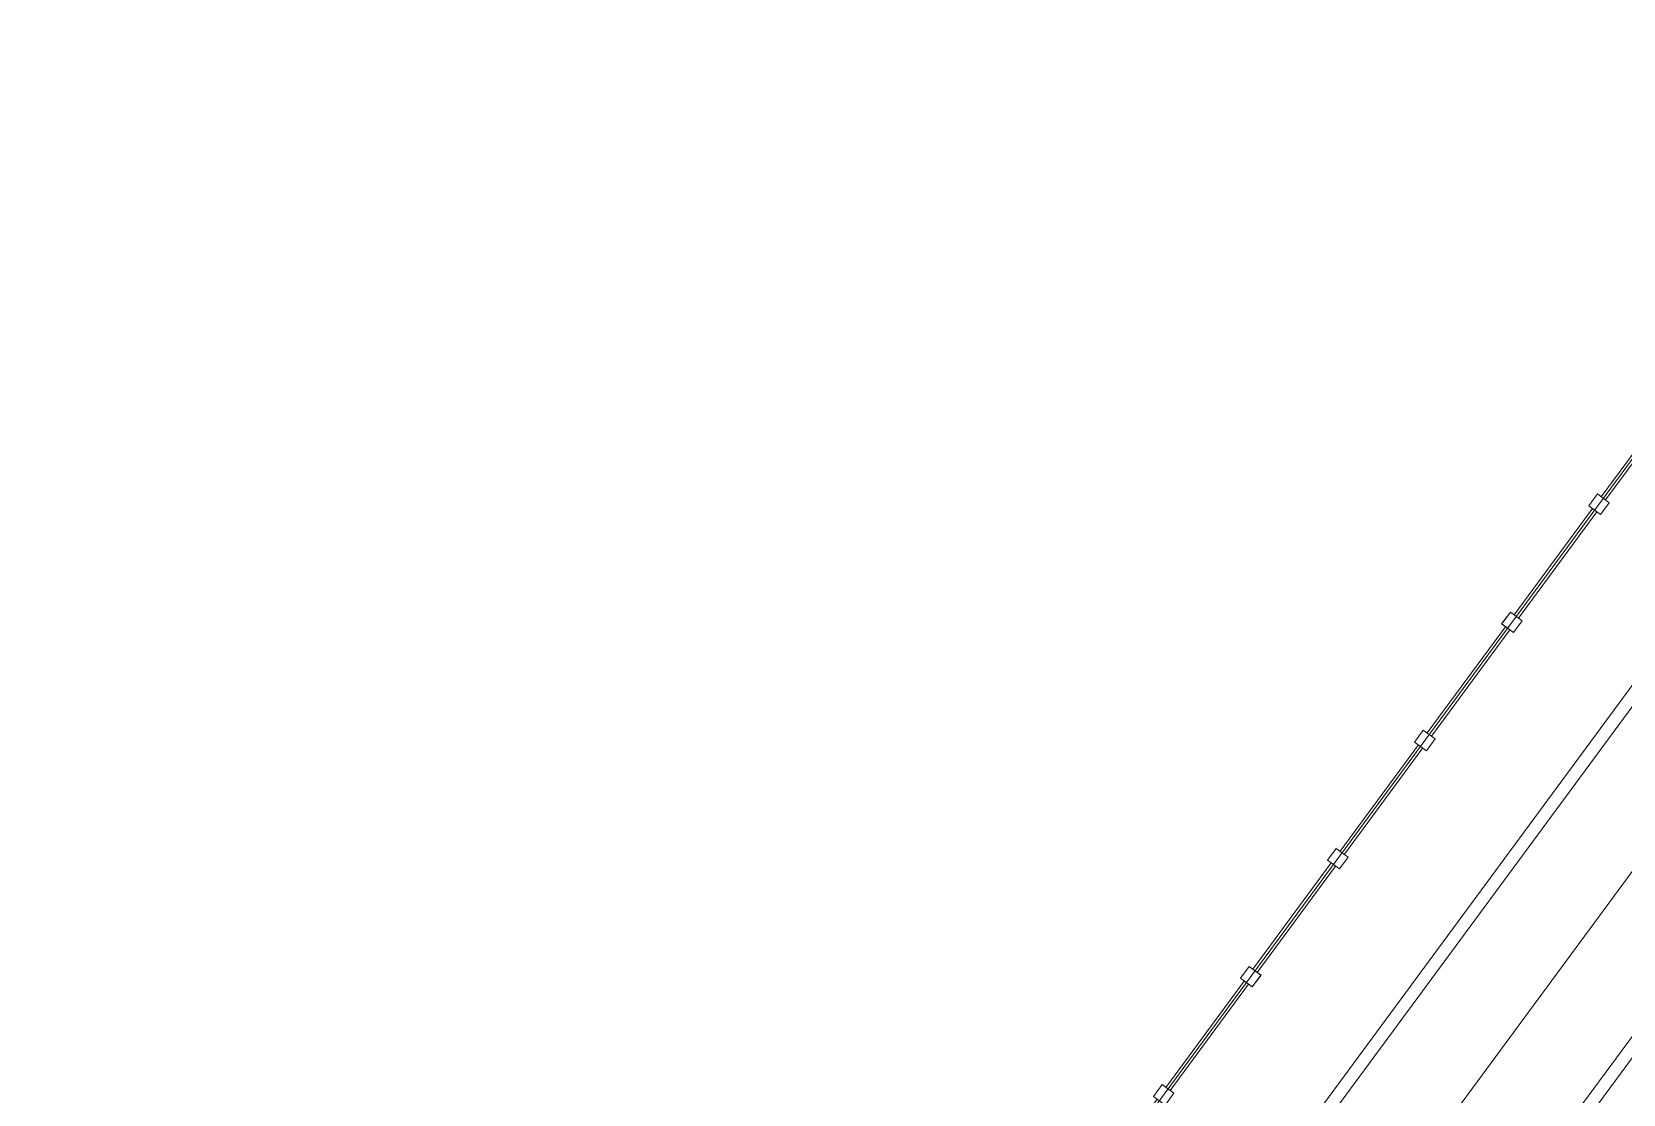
# Model space of a CAD drawing. Header units: metres. Extents: x 432095 to 435012, y 2470938 to 2473256.
# Drawn here: x 433724.84 to 433757.36, y 2471319.31 to 2471341.03 of the extents above; entities that cross this region are included whole.
import ezdxf

# ---------------------------------------------------------------- set-up
doc = ezdxf.new("R2010")
doc.units = ezdxf.units.M
doc.header["$MEASUREMENT"] = 0
doc.layers.add('cong trinh tram 110kv', color=7, linetype='Continuous', lineweight=5)

# ---------------------------------------------------------------- blocks, each defined once
blk = doc.blocks.new('HÀNG RÀO')
at = {"layer": 'cong trinh tram 110kv', "linetype": 'Continuous'}
for p, q in [((5102, 259781), (7802, 259781)), ((5102, 259671), (7802, 259671))]:
    blk.add_line(p, q, dxfattribs=at)
for points in [[(4802, 259876), (5102, 259876), (5102, 259576), (4802, 259576)], [(7802, 259876), (8102, 259876), (8102, 259576), (7802, 259576)]]:
    blk.add_lwpolyline(points, close=True, dxfattribs=at)

msp = doc.modelspace()

# ---------------------------------------------------------------- linework, layer by layer
at = {"layer": 'cong trinh tram 110kv'}
for p, q in [((433765.726, 2471338.773), (433735.994, 2471298.423)), ((433765.781, 2471338.409), (433736.358, 2471298.478)), ((433745.728, 2471304.452), (433764.255, 2471329.596))]:
    msp.add_line(p, q, dxfattribs=at)
msp.add_lwpolyline([(433806.253, 2471309.891), (433763.986, 2471341.032), (433724.837, 2471287.901)], dxfattribs=at)
for points in [[(433743.307, 2471304.537), (433762.645, 2471330.782, -0.414201), (433771.035, 2471332.053), (433776.136, 2471328.295)], [(433745.938, 2471304.298), (433764.311, 2471329.232, -0.414212), (433769.904, 2471330.08), (433777.98, 2471324.129), (433778.63, 2471323.649, -0.414214), (433778.999, 2471321.216), (433776.769, 2471318.189), (433780.407, 2471315.508), (433782.638, 2471318.535, -0.414214), (433785.071, 2471318.904), (433785.071, 2471318.904)]]:
    msp.add_lwpolyline(points, format="xyb", dxfattribs=at)
msp.add_lwpolyline([(433751.741, 2471324.16), (433751.5, 2471324.338), (433751.322, 2471324.096), (433751.563, 2471323.918)], close=True, dxfattribs=at)

# ---------------------------------------------------------------- block references
at = {"layer": 'cong trinh tram 110kv', "xscale": -0.001000000045165598, "yscale": 0.00100000003283925, "zscale": 0.001, "rotation": 233.6153637256497}
for p in [(433544.84, 2471481.457), (433543.06, 2471479.042), (433541.28, 2471476.627), (433539.501, 2471474.212), (433537.721, 2471471.797), (433535.942, 2471469.382), (433534.162, 2471466.967)]:
    msp.add_blockref('HÀNG RÀO', p, dxfattribs=at)

doc.saveas('drawing.dxf')
